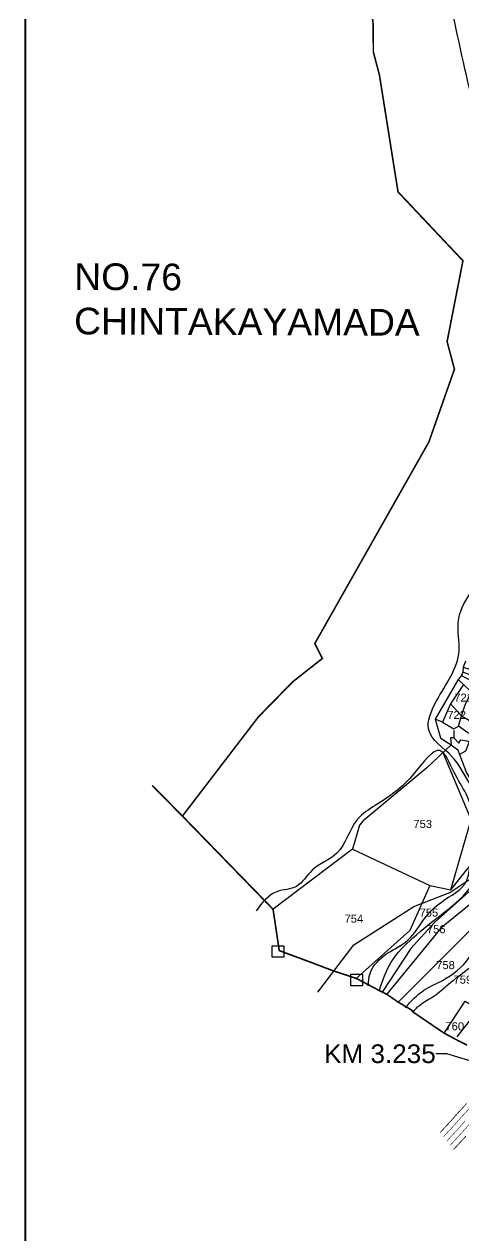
# Model space of a CAD drawing. Header units: inches. Extents: x 179671 to 186600, y 1613438 to 1621634.
# Drawn here: x 179671 to 180495, y 1616173 to 1618443 of the extents above; entities that cross this region are included whole.
import ezdxf
from ezdxf import colors
from ezdxf.entities.mleader import LeaderData, LeaderLine
from ezdxf.enums import TextEntityAlignment as Align
from ezdxf.math import Vec2, Vec3

# ---------------------------------------------------------------- set-up
doc = ezdxf.new("R2010")
doc.units = ezdxf.units.IN
doc.header["$LTSCALE"] = 15
doc.header["$MEASUREMENT"] = 0
doc.linetypes.add('HIDDEN2', pattern=[0.1875, 0.125, -0.0625])
for name, color, linetype in [('CANAL1', 7, 'Continuous'), ('PLOT', 7, 'Continuous'), ('PLOT NO', 7, 'Continuous'), ('ROAD', 1, 'Continuous'), ('STREAM', 4, 'Continuous'), ('text1', 7, 'Continuous'), ('text2', 7, 'Continuous'), ('VILLAGE BOUNADRY', 5, 'Continuous'), ('VILLAGE BOUNADRY STONES', 1, 'Continuous'), ('VILLAGE STONES', 240, 'Continuous')]:
    doc.layers.add(name, color=color, linetype=linetype)
doc.styles.get("Standard").update_dxf_attribs({"font": 'arial.ttf'})

msp = doc.modelspace()

# ---------------------------------------------------------------- linework, layer by layer
at = {"layer": 'CANAL1', "color": 200, "const_width": 1.5}
for points in [[(180450.6, 1616365.9), (180469.5, 1616386.1), (180482.6, 1616401.1), (180500.4, 1616420.4)], [(180475.5, 1616333.9), (180499.1, 1616359.3)]]:
    msp.add_lwpolyline(points, dxfattribs=at)
at = {"layer": 'CANAL1', "color": 5, "const_width": 1}
for points in [[(180456.8, 1616357.9), (180476.9, 1616379.4), (180490, 1616394.4), (180507.4, 1616413.2)], [(180469.3, 1616341.9), (180491.7, 1616366), (180504.9, 1616381.1)]]:
    msp.add_lwpolyline(points, dxfattribs=at)
at = {"layer": 'CANAL1', "color": 1, "linetype": 'HIDDEN2', "ltscale": 4, "const_width": 1}
msp.add_lwpolyline([(180463, 1616349.9), (180484.3, 1616372.7), (180497.5, 1616387.8)], dxfattribs=at)
at = {"layer": 'PLOT'}
for points in [[(180498.2, 1617249.7), (180494, 1617238.5), (180493, 1617229.1), (180490.7, 1617222.7), (180484.7, 1617214.9), (180441.2, 1617140.7), (180451.2, 1617106), (180461.3, 1617098.9), (180471.1, 1617092.9), (180425.9, 1617049.3), (180306.3, 1616950.2), (180299.6, 1616942.3), (180286.2, 1616896.9), (180137.4, 1616784.4)], [(180490.7, 1617222.7), (180546.7, 1617192.4)], [(180546, 1617209.5), (180493, 1617229.1)], [(180494, 1617238.5), (180558.2, 1617218.2)], [(180494.4, 1617205.9), (180470.1, 1617169.3), (180490.8, 1617146.9), (180587, 1617091.7)], [(180484.7, 1617214.9), (180494.4, 1617205.9), (180508.8, 1617192), (180540, 1617177.1)], [(180587.2, 1617082.7), (180570.8, 1617084), (180555.9, 1617091), (180548, 1617093.4), (180538, 1617096.9), (180521.8, 1617103.9), (180514.5, 1617109.8), (180502.4, 1617115.4), (180484.9, 1617127.9), (180490.8, 1617146.9), (180495.5, 1617161.7), (180498.1, 1617169), (180504, 1617180.5), (180508.8, 1617192)], [(180470.1, 1617169.3), (180455, 1617135.1), (180441.2, 1617140.7)], [(180455, 1617135.1), (180476.2, 1617122.4), (180484.9, 1617127.9)], [(180476.2, 1617119.8), (180476.2, 1617105.5), (180470.3, 1617105.5), (180471.1, 1617092.9)], [(180471.1, 1617092.9), (180484.1, 1617083.5), (180486.8, 1617074.3), (180500.2, 1617040.4), (180509.8, 1617023), (180520.7, 1617008.4), (180537.7, 1616973.1), (180541.8, 1616964.6), (180547.1, 1616948.3), (180539.3, 1616928.2), (180539.3, 1616906.8)], [(180476.2, 1617105.5), (180485.7, 1617095.6), (180489.6, 1617101.9), (180500.5, 1617099.9), (180505.4, 1617098.2), (180498.2, 1617080.6), (180486.8, 1617074.3)], [(180470.9, 1616820.7), (180509, 1616952.5), (180457.7, 1617074.8)], [(180539.3, 1616906.8), (180521.3, 1616832.2), (180440.1, 1616759.5), (180395.5, 1616711.1), (180341.9, 1616629.3)], [(180351, 1616624.8), (180455.5, 1616752.8), (180528.8, 1616812.4), (180549.2, 1616903.4)], [(180431.5, 1616829.2), (180470.9, 1616820.7), (180539.3, 1616906.8)], [(180286.2, 1616896.9), (180431.5, 1616829.2), (180394, 1616744.5), (180293.4, 1616654.9)], [(180606.1, 1616725.6), (180596.6, 1616707.2), (180584.8, 1616668.8), (180564.2, 1616687.8), (180590.2, 1616745.8), (180568.3, 1616768.9), (180559.7, 1616761.4), (180548, 1616775.9), (180517.3, 1616756), (180372, 1616610.4)], [(180458.1, 1616552.3), (180497.9, 1616612.4), (180522.5, 1616597.2), (180482.1, 1616545.2)]]:
    msp.add_lwpolyline(points, dxfattribs=at)
at = {"layer": 'ROAD'}
msp.add_lwpolyline([(180221.5, 1616629.1), (180288.6, 1616717.9), (180401.1, 1616789.4), (180468.6, 1616816.1), (180510.1, 1616843.6), (180570.6, 1616850.2), (180595.9, 1616858.2), (180623.8, 1616868.6), (180658.3, 1616846.6), (180682.5, 1616852.8), (180738.4, 1616875.6), (180780.5, 1616900.1), (180827.7, 1616914.9), (180845.1, 1616937.3), (180841.3, 1616988.4), (180855.8, 1617017.1), (180880.6, 1617025.1)], dxfattribs=at)
at = {"layer": 'STREAM'}
for points in [[(180336.7, 1616632.4), (180359.1, 1616685.6), (180399.2, 1616730.6), (180456.8, 1616777.6), (180511.2, 1616831.5), (180531, 1616909.7), (180531.3, 1616969.6), (180504.9, 1617022), (180472.9, 1617070.5), (180429.2, 1617120.8), (180443.2, 1617173.6), (180486.2, 1617269.3), (180484.5, 1617322), (180544.2, 1617425.9), (180603.2, 1617509.3), (180645.8, 1617561.9), (180638.2, 1617618.5), (180680.8, 1617682.8), (180728.8, 1617769.5), (180744.1, 1617846.3), (180676.2, 1617974.9), (180639.1, 1618066.7), (180617.4, 1618117.8), (180561.3, 1618162.7), (180524.2, 1618246.2), (180478, 1618446.7), (180442.6, 1618703.1), (180441.9, 1618790.6), (180435.9, 1618841.6), (180440.5, 1618959.2)], [(180315.8, 1616641), (180319.3, 1616664.3), (180351, 1616701.3), (180390.1, 1616726.6), (180422.1, 1616768), (180453.1, 1616798), (180500, 1616837.3), (180507.4, 1616868.4), (180516.1, 1616898.7), (180517.2, 1616937.3), (180499.2, 1617000.7), (180477.2, 1617040.5), (180450.1, 1617081.8), (180402.9, 1617040), (180329, 1616979.1), (180295.8, 1616953.2), (180257.2, 1616889.6), (180210.5, 1616857.5), (180181.1, 1616827.2), (180144.4, 1616817.4), (180105.6, 1616781.5)], [(180385.3, 1616599.7), (180420.3, 1616632.8), (180454.8, 1616650.9), (180505.4, 1616693.8), (180526, 1616725.1), (180544.7, 1616748.6), (180554.9, 1616771)], [(180398.4, 1616591.5), (180414.8, 1616606.6), (180442.3, 1616623.9), (180456.7, 1616635.8), (180483.5, 1616657.8), (180519.3, 1616684.7), (180540.6, 1616700.5)]]:
    msp.add_spline(points, degree=3, dxfattribs=at)
at = {"layer": 'text2', "color": 5, "const_width": 4}
msp.add_lwpolyline([(179672.8, 1621079.7), (186596.1, 1621079.7), (186596.1, 1613441.9), (179672.8, 1613441.9)], close=True, dxfattribs=at)
at = {"layer": 'text2'}
msp.add_lwpolyline([(180149, 1616707), (180149, 1616707)], dxfattribs=at)
at = {"layer": 'VILLAGE BOUNADRY', "const_width": 3}
msp.add_lwpolyline([(180501.2, 1616529.8), (180479.1, 1616541), (180458.1, 1616552.3), (180400.5, 1616591.4), (180396.3, 1616596.1), (180372, 1616610.4), (180351, 1616624.8), (180341.9, 1616629.3), (180293.4, 1616654.9), (180250.7, 1616668.9), (180212.6, 1616683.4), (180149, 1616707), (180137.4, 1616784.4), (179967.4, 1616959.1), (179910.6, 1617016.8), (179967.4, 1616959.1), (180109.9, 1617145), (180174.5, 1617211), (180229.7, 1617254.4), (180215.7, 1617282.6), (180429.5, 1617660.2), (180477.5, 1617796.7), (180463.7, 1617848.4), (180493.4, 1618000), (180371.7, 1618129), (180336.9, 1618347.7), (180325.4, 1618391.4), (180325.2, 1618442.7), (180313.9, 1618537)], dxfattribs=at)
at = {"layer": 'VILLAGE BOUNADRY STONES'}
for points in [[(180135.7, 1616716), (180157.5, 1616715.9), (180157.5, 1616694.4), (180135.6, 1616694.5)], [(180283.4, 1616662.8), (180305.2, 1616662.7), (180305.1, 1616641.2), (180283.3, 1616641.2)]]:
    msp.add_lwpolyline(points, close=True, dxfattribs=at)

# ---------------------------------------------------------------- texts
at = {"layer": 'PLOT NO'}
for s, p in [('721', (180494.6, 1617181.2)), ('722', (180481.7, 1617148.8)), ('753', (180418, 1616944.4)), ('754', (180288.9, 1616766.9)), ('755', (180429.6, 1616778.2)), ('756', (180443.3, 1616747.1)), ('758', (180460.8, 1616679.8)), ('759', (180493.2, 1616652.6)), ('760', (180478.1, 1616565.2))]:
    msp.add_text(s, height=15, rotation=359.7684, dxfattribs=at).set_placement(p, align=Align.MIDDLE_CENTER)
at = {"layer": 'text1', "color": 1, "insert": (179764.8, 1617995.3), "char_height": 50, "width": 330.011, "attachment_point": 1, "rotation": 359.7684}
msp.add_mtext('       NO.76 CHINTAKAYAMADA', dxfattribs=at)

# ---------------------------------------------------------------- leaders
at = {"layer": 'VILLAGE STONES', "color": 1}
ml = msp.add_multileader_mtext('Standard', dxfattribs=at)
ml.set_content('KM 3.235', color=1)
ml.set_leader_properties()
ml.build(insert=Vec2(0, 0))
ml.multileader.update_dxf_attribs({"dogleg_length": 0.36, "arrow_head_size": 30})
ctx = ml.context
ctx.base_point, ctx.char_height, ctx.arrow_head_size, ctx.landing_gap_size, ctx.plane_origin = Vec3(180238.6, 1616513.4), 35, 30, 0.09, Vec3(180135.5, 1616568.5)
ctx.text_align_type = 2
notes = []
notes.append((ctx, [(1, (1, 1, 0), (180463.5, 1616513.4), (-1, 0), 21, [(0, [(180588.8, 1616475.2)], 0, [])])]))
ctx.mtext.insert, ctx.mtext.alignment, ctx.mtext.flow_direction = Vec3(180442.4, 1616531.2), 3, 5
for ctx, leaders in notes:
    for number, flags, end, landing, length, lines in leaders:
        leader = LeaderData()
        leader.index, (leader.has_last_leader_line, leader.has_dogleg_vector, leader.attachment_direction) = number, flags
        leader.last_leader_point, leader.dogleg_vector, leader.dogleg_length = Vec3(end), Vec3(landing), length
        for number, points, colour, breaks in lines:
            line = LeaderLine()
            line.index, line.vertices, line.color, line.breaks = number, Vec3.list(points), colors.encode_raw_color(colour), breaks
            leader.lines.append(line)
        ctx.leaders.append(leader)

doc.saveas('drawing.dxf')
